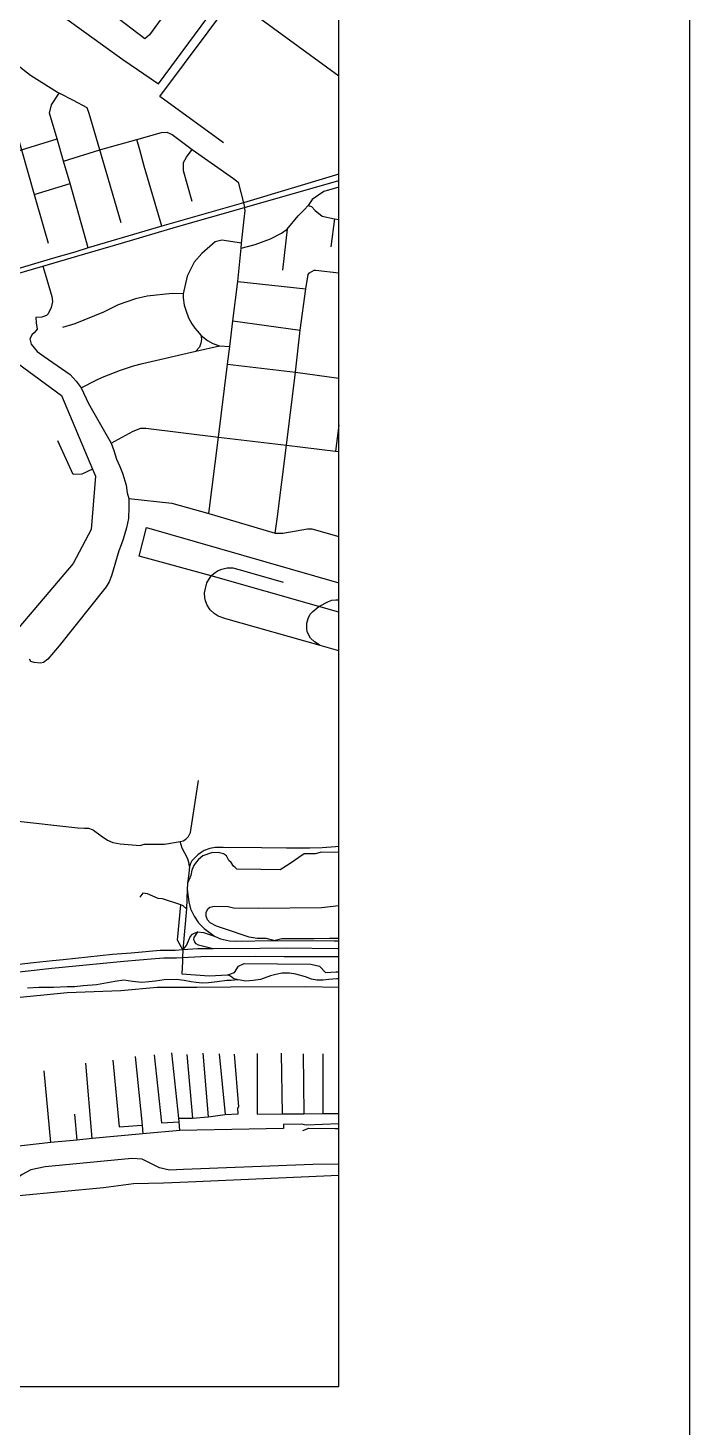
# Model space of a CAD drawing. Header units: millimetres. Extents: x 155 to 304, y 514 to 686.
# Drawn here: x 275.8 to 304.1, y 581.3 to 641 of the extents above; entities that cross this region are included whole.
import ezdxf

# ---------------------------------------------------------------- set-up
doc = ezdxf.new("R2010")
doc.units = ezdxf.units.MM
doc.header["$MEASUREMENT"] = 0
doc.layers.add('Default', color=18, linetype='Continuous', true_color=0x000000)

msp = doc.modelspace()

# ---------------------------------------------------------------- linework, layer by layer
at = {"color": 1, "true_color": 0xff0000}
for points in [[(289.101, 638.976), (284.577, 642.3), (284.268, 642.529), (283.737, 642.921), (282.948, 643.504), (282.232, 644.032)], [(282.948, 643.504), (282.486, 642.834), (282.452, 642.779), (282.334, 642.581), (282.012, 642.107), (281.739, 641.74), (281.012, 640.747), (280.816, 640.569), (279.436, 641.627), (278.482, 642.36), (278.096, 642.676)], [(277.905, 642.752), (277.444, 642.265), (276.976, 641.784), (279.873, 639.684), (281.404, 638.647), (283.459, 641.449), (283.751, 641.827), (284.054, 642.221), (284.268, 642.529)], [(284.177, 636.129), (281.455, 638.108), (284.577, 642.3)], [(279.802, 632.714), (278.896, 635.825), (278.439, 637.383), (278.355, 637.619), (277.764, 637.941), (277.157, 638.249), (277.09, 638.283), (275.937, 639.001), (275.347, 639.46), (275.238, 639.556), (275.153, 639.595), (274.995, 639.682)], [(273.827, 638.435), (274.466, 637.789), (275.217, 636.984), (275.549, 635.826), (276.093, 633.923), (276.497, 632.479), (276.686, 631.844)], [(278.402, 631.646), (277.623, 634.388), (277.346, 635.353), (277.074, 636.305), (276.741, 637.394), (276.831, 637.757), (277.157, 638.249)], [(272.594, 633.205), (273.006, 633.788), (273.619, 634.559), (274.337, 635.452), (275.549, 635.826), (277.074, 636.305)], [(277.346, 635.353), (278.896, 635.825), (278.942, 635.839), (280.481, 636.277), (281.533, 636.575), (281.754, 636.583), (281.981, 636.484), (282.842, 635.851), (284.61, 634.607), (284.807, 634.448), (285.028, 633.568), (285.078, 633.369)], [(281.543, 632.565), (280.786, 635.137), (280.603, 635.829), (280.481, 636.277)], [(282.842, 633.619), (282.469, 634.938), (282.462, 635.289), (282.595, 635.52), (282.842, 635.851)], [(273.212, 630.311), (273.478, 630.244), (273.803, 630.199), (274.129, 630.224), (274.436, 630.278), (276.465, 630.855), (277.907, 631.283), (279.816, 631.838), (282.176, 632.535), (285.078, 633.37), (289.101, 634.528)], [(289.101, 634.798), (285.028, 633.568), (281.543, 632.565), (278.402, 631.646), (277.824, 631.463), (276.917, 631.207), (274.722, 630.545), (274.372, 630.476), (273.976, 630.446), (273.537, 630.486), (273.329, 630.53)], [(276.093, 633.923), (277.623, 634.388)], [(289.101, 634.24), (288.467, 634.057), (287.969, 633.712), (287.792, 633.449)], [(284.93, 631.63), (285.533, 631.793), (286.179, 632.028), (286.656, 632.277), (286.895, 632.437), (287.369, 633.018), (287.631, 633.276), (287.792, 633.449), (287.93, 633.413), (288.09, 633.242), (288.393, 632.995), (288.919, 632.877), (289.101, 632.852)], [(285.054, 632.868), (285.096, 633.246), (285.078, 633.37)], [(283.552, 620.286), (283.961, 623.559), (284.352, 626.674), (284.452, 627.425), (284.577, 628.52), (284.789, 630.2), (284.93, 631.63), (284.947, 631.837), (285.054, 632.868)], [(288.919, 632.877), (288.761, 631.684)], [(284.947, 631.837), (284.101, 631.977), (283.819, 631.894), (283.257, 631.402), (282.92, 631.025), (282.626, 630.432), (282.456, 629.681), (282.456, 629.508), (282.5, 629.197), (282.565, 628.977), (282.686, 628.651), (282.824, 628.395), (282.951, 628.211), (283.047, 628.093), (283.202, 627.918), (283.292, 627.844), (283.499, 627.691), (283.725, 627.563), (284.003, 627.458)], [(286.895, 632.437), (286.699, 630.683)], [(276.465, 630.855), (276.567, 630.53)], [(286.389, 619.459), (286.465, 620.057), (286.868, 623.217), (287.247, 626.33), (287.458, 628.12), (287.697, 629.888), (287.794, 630.508), (287.851, 630.574), (288.049, 630.683), (288.118, 630.692)], [(288.118, 630.692), (289.101, 630.58)], [(276.567, 630.53), (276.851, 629.565), (276.879, 629.354), (276.823, 629.088), (276.683, 628.829), (276.611, 628.755), (276.416, 628.686)], [(284.789, 630.2), (287.697, 629.888)], [(282.456, 629.681), (281.979, 629.69), (280.911, 629.579), (280.42, 629.464), (279.676, 629.206), (279.057, 628.897), (277.833, 628.402), (277.3, 628.235)], [(276.416, 628.686), (276.16, 628.668), (276.172, 628.44), (276.221, 628.164), (276.094, 628.009), (276.005, 627.942), (275.909, 627.762), (275.963, 627.522), (276.214, 627.216), (276.514, 627.001), (277.624, 626.232), (277.891, 625.948), (278.101, 625.664), (278.41, 624.987), (279.379, 623.292), (279.486, 622.986), (279.609, 622.614), (279.752, 622.301), (279.867, 622.02), (280.013, 621.5), (280.065, 621.169), (280.138, 620.928), (280.138, 620.56), (280.113, 620.077), (280.033, 619.677), (279.891, 619.19), (279.811, 618.947), (279.709, 618.704), (279.389, 617.628), (279.295, 617.377), (279.172, 617.164), (277.157, 614.635)], [(284.577, 628.52), (287.458, 628.12)], [(283.202, 627.918), (283.23, 627.743), (283.214, 627.567), (283.145, 627.401), (282.991, 627.227)], [(278.101, 625.664), (278.733, 625.99), (279.011, 626.112), (279.773, 626.412), (280.335, 626.596), (280.717, 626.708), (282.991, 627.227), (284.003, 627.458), (284.452, 627.425)], [(275.372, 626.712), (277.254, 625.338), (278.581, 622.191), (278.708, 621.891), (278.518, 619.616), (277.759, 618.162), (267.422, 605.992)], [(284.352, 626.674), (287.247, 626.33), (289.101, 626.074)], [(279.379, 623.292), (280.312, 623.805), (280.647, 623.939), (280.855, 623.936), (283.961, 623.559), (286.868, 623.217), (288.959, 622.958), (289.101, 622.94)], [(289.101, 624.069), (288.959, 622.958)], [(278.581, 622.19), (278.13, 621.971), (277.751, 621.956), (277.103, 623.395)], [(280.138, 620.927), (281.964, 620.738), (283.552, 620.286), (284.312, 620.065), (286.389, 619.459)], [(289.101, 616.075), (288.253, 616.319), (283.645, 617.63), (280.569, 618.467), (280.894, 619.692), (289.101, 617.324)], [(286.389, 619.459), (286.714, 619.45), (287.28, 619.553), (287.766, 619.643), (287.949, 619.643), (289.101, 619.311)], [(284.277, 615.798), (283.952, 615.911), (283.779, 616.015), (283.606, 616.173), (283.478, 616.37), (283.408, 616.559), (283.379, 616.686), (283.363, 616.899), (283.466, 617.325), (283.448, 617.349), (283.466, 617.325), (283.645, 617.63), (283.769, 617.734), (283.927, 617.837), (284.104, 617.921), (284.327, 617.966), (284.569, 617.971), (285.093, 617.828), (286.722, 617.363)], [(288.308, 614.652), (288.061, 614.81), (287.888, 614.968), (287.75, 615.235), (287.734, 615.382), (287.74, 615.601), (287.79, 615.806), (287.883, 615.995), (287.987, 616.111), (288.253, 616.319), (288.664, 616.539), (288.802, 616.583), (288.975, 616.608), (289.101, 616.606)], [(289.101, 614.418), (288.308, 614.652), (284.277, 615.798)], [(277.157, 614.635), (276.679, 614.07), (276.487, 613.922), (276.358, 613.893), (276.097, 613.922), (275.948, 613.967), (275.884, 614.066)], [(282.331, 606.273), (282.453, 606.302), (282.566, 606.375), (282.676, 606.49), (282.771, 606.661), (283.102, 608.886)], [(275.157, 607.178), (277.954, 606.864), (278.247, 606.853), (278.416, 606.843), (278.563, 606.788), (278.627, 606.763), (278.948, 606.526), (279.229, 606.339), (279.446, 606.24), (279.758, 606.172), (280.613, 606.102)], [(280.613, 606.102), (280.786, 606.162), (281.66, 606.162), (282.331, 606.273)], [(282.718, 605.205), (282.694, 605.398), (282.644, 605.571), (282.405, 605.993), (282.331, 606.273)], [(289.101, 606.071), (288.964, 606.052), (288.386, 606.014), (287.867, 605.988), (286.867, 605.991), (285.802, 606.011), (284.157, 606.025), (283.816, 606.021), (283.595, 605.975), (283.352, 605.887), (283.219, 605.813), (283.076, 605.709), (282.935, 605.566), (282.829, 605.447), (282.765, 605.344), (282.72, 605.205), (282.699, 604.91), (282.64, 604.5), (282.63, 604.224), (282.603, 603.397), (282.438, 601.646)], [(289.101, 605.828), (288.905, 605.81), (288.364, 605.825), (288.09, 605.752), (287.627, 605.746), (286.975, 605.314), (286.599, 605.065), (285.771, 605.084), (284.748, 605.103), (284.68, 605.161), (284.609, 605.221), (284.501, 605.374), (284.406, 605.466), (284.298, 605.671), (284.179, 605.751), (283.942, 605.804), (283.665, 605.794), (283.299, 605.666), (283.107, 605.513), (283.004, 605.39), (282.906, 605.246), (282.831, 605.058), (282.787, 604.831), (282.639, 604.5)], [(282.601, 603.397), (282.447, 603.525), (282.348, 603.575), (281.578, 603.824), (281.389, 603.84), (280.93, 604.046), (280.725, 604.077), (280.598, 603.904)], [(282.629, 604.223), (282.697, 603.705), (282.772, 603.404), (282.926, 603.092), (283.107, 602.801), (283.345, 602.563), (283.787, 602.231), (284.047, 602.12), (284.437, 602.031), (284.716, 602.022), (286.322, 602.046)], [(282.437, 601.646), (282.206, 602.057), (282.348, 603.575)], [(284.215, 602.54), (283.879, 602.659), (283.612, 602.802), (283.499, 602.936), (283.435, 603.084), (283.435, 603.242), (283.504, 603.4), (283.598, 603.469), (283.795, 603.509), (284.383, 603.503), (284.6, 603.449)], [(284.6, 603.45), (285.673, 603.434), (288.359, 603.454)], [(288.359, 603.454), (289.101, 603.539)], [(282.437, 601.646), (282.593, 601.841), (282.681, 602.029), (282.75, 602.203), (282.852, 602.318), (282.965, 602.374), (283.084, 602.414), (283.328, 602.389), (283.787, 602.231)], [(283.741, 601.691), (283.115, 601.845), (283.008, 601.905), (282.953, 601.976), (282.91, 602.087), (282.921, 602.181), (283.084, 602.414)], [(286.322, 602.046), (285.994, 602.13), (285.608, 602.14), (285.28, 602.186), (284.215, 602.54)], [(286.322, 602.046), (286.664, 602.133), (287.52, 602.137), (288.044, 602.137), (288.703, 602.147), (289.101, 602.149)], [(286.322, 602.046), (288.905, 602.039), (289.101, 602.039)], [(266.133, 599.514), (266.612, 599.604), (267.262, 599.724), (267.845, 599.785), (269.161, 599.937), (269.319, 599.958), (269.51, 599.983), (269.685, 600.007), (271.649, 600.269), (273.412, 600.488), (276.841, 600.862), (279.927, 601.167), (281.256, 601.282), (281.631, 601.305), (282.005, 601.305), (282.17, 601.313), (282.429, 601.326), (283.212, 601.366), (285.542, 601.381), (286.764, 601.366), (289.101, 601.364)], [(289.101, 601.695), (289.062, 601.695), (286.848, 601.718), (285.741, 601.703), (283.741, 601.692), (283.082, 601.687), (282.437, 601.647), (282.112, 601.627), (281.47, 601.619), (280.226, 601.512), (279.431, 601.443), (277.326, 601.229), (276.88, 601.184), (276.061, 601.093), (274.567, 600.929)], [(282.437, 601.646), (282.43, 601.326), (282.425, 601.147), (282.395, 600.62), (283.565, 600.54), (284.36, 600.584), (284.64, 600.682), (284.814, 600.951), (285.065, 601.065), (287.909, 601.036), (288.276, 600.951), (288.533, 600.682), (288.988, 600.716), (289.101, 600.715)], [(284.802, 600.363), (284.502, 600.332), (284.312, 600.332), (283.901, 600.284), (283.537, 600.236), (283.27, 600.22), (283.016, 600.252), (282.795, 600.284), (282.495, 600.332), (282.163, 600.379), (281.641, 600.363), (281.277, 600.315), (280.993, 600.284), (280.693, 600.252), (280.297, 600.3), (279.918, 600.347), (279.539, 600.3), (278.748, 600.157), (278.18, 600.11), (277.832, 600.063), (277.501, 600.063), (276.915, 600.046), (276.283, 600.046), (275.809, 600.015)], [(289.101, 600.404), (289.022, 600.41), (288.675, 600.379), (288.438, 600.347), (288.169, 600.347), (287.932, 600.395), (287.679, 600.489), (287.268, 600.616), (286.999, 600.647), (286.684, 600.647), (286.415, 600.6), (286.178, 600.537), (285.751, 600.379), (285.45, 600.332), (285.134, 600.315), (284.802, 600.363), (284.612, 600.41), (284.47, 600.521), (284.36, 600.584)], [(275.072, 599.59), (277.506, 599.827), (279.798, 599.907), (281.347, 600.049), (283.04, 600.058), (284.477, 600.064), (287.7, 600.081), (289.101, 600.059)], [(282.317, 593.933), (282.278, 594.299), (282.262, 594.456), (281.969, 597.253)], [(282.262, 594.456), (282.856, 594.456), (283.521, 594.519), (284.247, 594.614), (284.801, 594.644), (284.784, 594.883), (284.833, 594.945), (284.642, 597.19)], [(282.604, 597.175), (282.856, 594.457)], [(283.299, 597.238), (283.521, 594.52)], [(283.995, 597.206), (284.247, 594.615)], [(285.62, 597.221), (285.62, 594.629), (286.682, 594.638), (287.614, 594.646), (288.42, 594.653), (289.101, 594.659)], [(286.634, 597.238), (286.682, 594.638)], [(287.582, 597.206), (287.614, 594.647)], [(288.42, 597.206), (288.42, 594.653)], [(278.572, 593.587), (278.302, 596.811)], [(279.443, 596.937), (279.727, 594.093), (280.706, 594.156)], [(280.407, 597.096), (280.706, 594.156), (280.725, 593.787)], [(281.212, 597.159), (281.529, 594.251), (282.278, 594.299)], [(276.8, 593.412), (276.516, 596.478)], [(289.101, 594.213), (287.709, 594.157), (287.501, 594.201), (286.742, 594.185), (286.742, 594.011), (284.534, 593.973), (283.04, 593.948), (282.317, 593.934), (280.725, 593.788), (278.572, 593.588), (277.912, 593.523), (276.801, 593.413), (272.423, 592.924)], [(277.815, 594.63), (277.912, 593.522)], [(287.567, 593.934), (287.819, 594.029), (288.942, 594.014), (289.101, 594.01)], [(289.101, 592.485), (287.997, 592.484), (282.47, 592.261), (281.867, 592.235), (281.445, 592.328), (280.701, 592.704), (280.264, 592.728), (276.556, 592.375), (275.946, 592.244), (275.572, 592.048), (274.986, 591.609), (274.717, 591.498), (274.413, 591.442), (269.315, 590.604)], [(275.442, 591.153), (279.046, 591.501), (280.327, 591.659), (281.607, 591.691), (282.671, 591.737), (289.101, 592.02)]]:
    msp.add_lwpolyline(points, dxfattribs=at)
at = {"layer": 'Default'}
msp.add_lwpolyline([(155.349, 513.544), (304.101, 513.544), (304.101, 685.893), (155.349, 685.893)], close=True, dxfattribs=at)
msp.add_lwpolyline([(170.349, 582.998), (289.101, 582.998), (289.101, 670.893), (170.349, 670.893)], dxfattribs=at)

doc.saveas('drawing.dxf')
